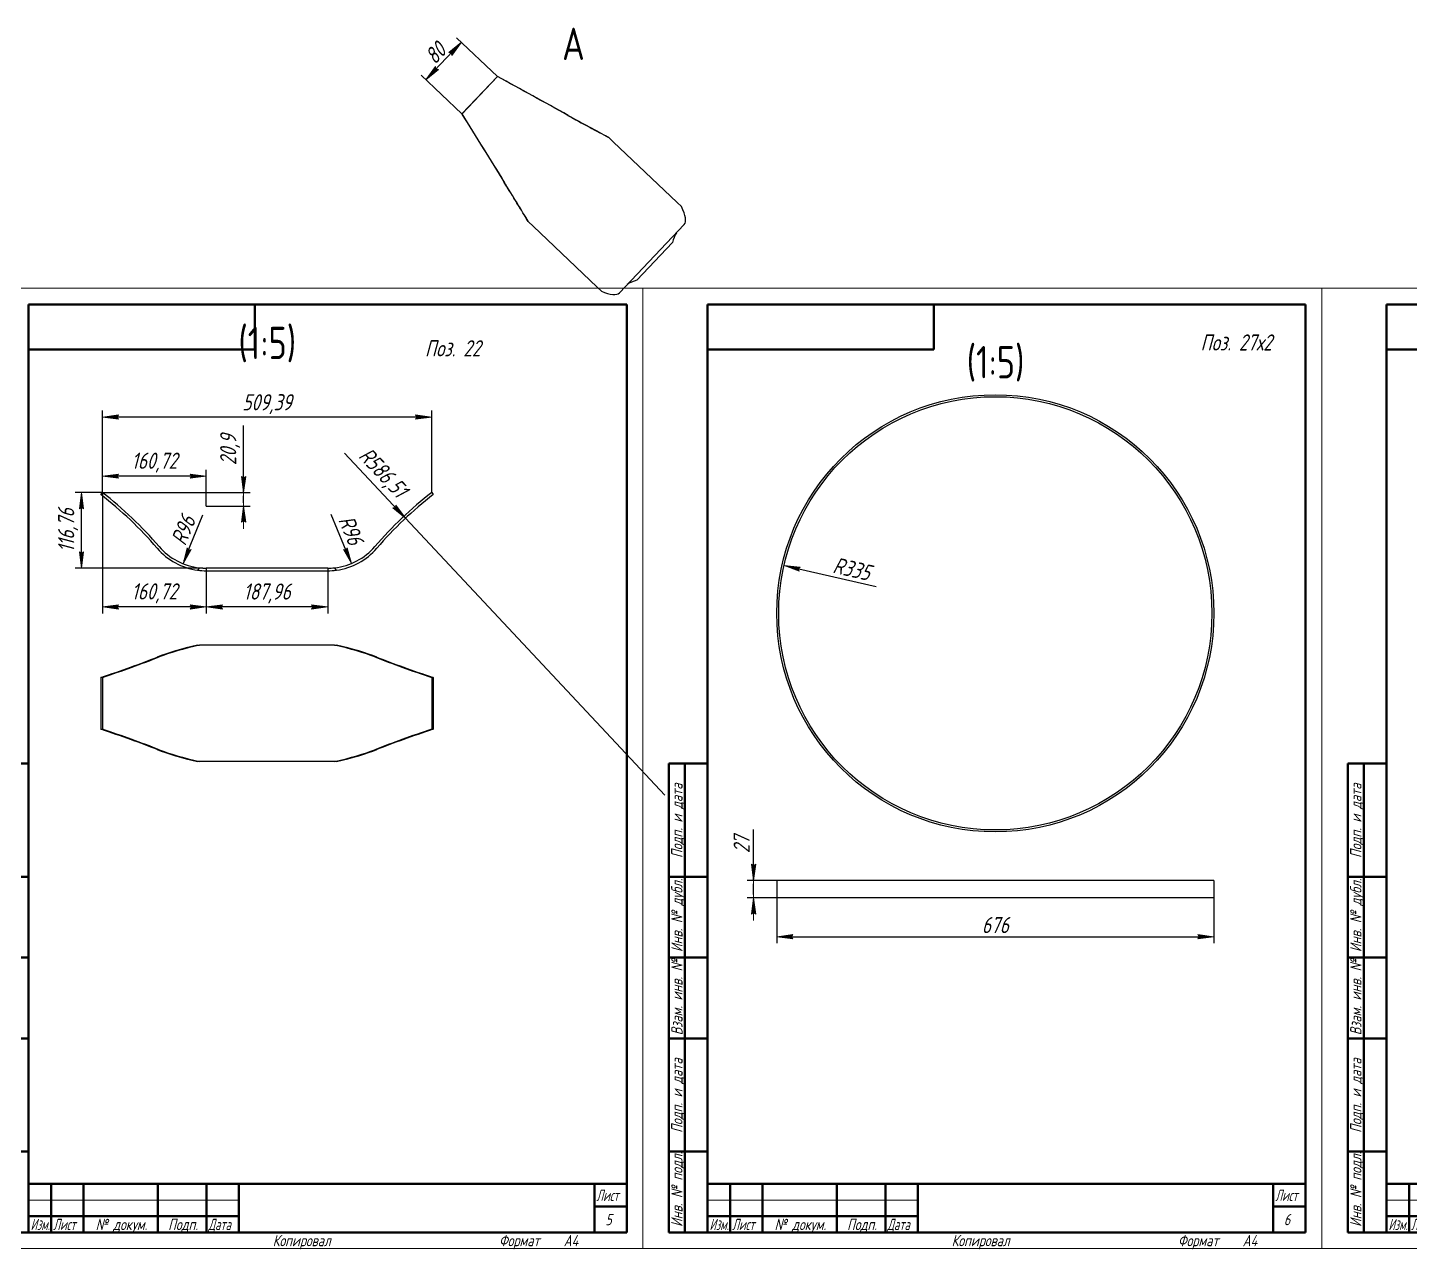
# Model space of a CAD drawing. Header units: millimetres. Extents: x 0 to 6300, y -537 to 1019.
# Drawn here: x 1069.7 to 1497.4, y -0.2 to 377.6 of the extents above; entities that cross this region are included whole.
import ezdxf

# ---------------------------------------------------------------- set-up
doc = ezdxf.new("R2010")
doc.units = ezdxf.units.MM
doc.linetypes.add('K5LT_BASIC', pattern=[0])
doc.linetypes.add('K5LT_THIN', pattern=[0])
doc.layers.add('Системный слой', color=7, linetype='Continuous')
doc.layers.add('Системный слой (1)', color=7, linetype='Continuous', true_color=0x909090)
doc.styles.add('KDIMTEXTSTYLE', font='GOST_AU.SHX', dxfattribs={"width": 0.96, "oblique": 15, "height": 5})
doc.styles.add('KTEXTSTYLE', font='GOST_AU.SHX', dxfattribs={"width": 0.96, "height": 5})
doc.dimstyles.new('KDIMSTYLE (0.20)', dxfattribs={"dimtxt": 5, "dimasz": 1, "dimexe": 2, "dimexo": 0, "dimgap": 1, "dimtad": 1, "dimlfac": 5, "dimtxsty": 'KDIMTEXTSTYLE', "dimsah": 1, "dimcen": 0, "dimdle": 1, "dimadec": 0, "dimazin": 0, "dimtfac": 0.667, "dimtmove": 0, "dimatfit": 3, "dimfxl": 1, "dimtvp": 1, "dimtolj": 1, "dimtzin": 0, "dimarcsym": 0})

# ---------------------------------------------------------------- blocks, each defined once
blk = doc.blocks.new('KDIMARROW_01')
at = {"layer": 'Системный слой'}
blk.add_hatch(color=0, dxfattribs=at).paths.add_polyline_path([(0, 0), (-5, 0.66), (-4.5, 0), (-5, -0.66)])
at = {"layer": 'Системный слой', "color": 0, "linetype": 'K5LT_THIN', "lineweight": 18}
for p, q in [((-4.5, 0), (-5, 0.66)), ((-5, 0.66), (0, 0)), ((0, 0), (-5, -0.66)), ((-5, -0.66), (-4.5, 0))]:
    blk.add_line(p, q, dxfattribs=at)
at = {"layer": 'Системный слой (1)', "color": 0, "linetype": 'K5LT_THIN', "lineweight": 18}
blk.add_line((0, 0), (-1, 0), dxfattribs=at)
blk = doc.blocks.new('D71')
at = {"color": 0, "lineweight": -2}
for p, q in [((1092.81, 233.81), (1092.81, 259.15)), ((1193.68, 257.15), (1093.81, 257.15)), ((1194.68, 233.81), (1194.68, 259.15))]:
    blk.add_line(p, q, dxfattribs=at)
at = {"layer": 'Defpoints', "color": 0}
for p in [(1092.81, 257.15), (1092.81, 233.81), (1194.68, 233.81)]:
    blk.add_point(p, dxfattribs=at)
at = {"color": 0, "lineweight": -2, "rotation": 180}
blk.add_blockref('KDIMARROW_01', (1092.81, 257.15), dxfattribs=at)
at = {"color": 0, "lineweight": -2}
blk.add_blockref('KDIMARROW_01', (1194.68, 257.15), dxfattribs=at)
at = {"color": 7, "insert": (1143.74, 261.15), "char_height": 5, "attachment_point": 5, "style": 'KDIMTEXTSTYLE'}
blk.add_mtext('\\A1;\\H5.0;\\W0.965;\\Q15;509,39', dxfattribs=at)
blk = doc.blocks.new('D72')
at = {"color": 0, "lineweight": -2}
for p, q in [((1092.81, 233.81), (1084.35, 233.81)), ((1086.35, 211.45), (1086.35, 232.81)), ((1123.9, 210.45), (1084.35, 210.45))]:
    blk.add_line(p, q, dxfattribs=at)
at = {"layer": 'Defpoints', "color": 0}
for p in [(1086.35, 233.81), (1092.81, 233.81), (1123.9, 210.45)]:
    blk.add_point(p, dxfattribs=at)
at = {"color": 0, "lineweight": -2}
for p, rotation in [((1086.35, 233.81), 90), ((1086.35, 210.45), 270)]:
    blk.add_blockref('KDIMARROW_01', p, dxfattribs=dict(at, rotation=rotation))
at = {"color": 7, "insert": (1082.21, 222.13), "char_height": 5, "attachment_point": 5, "rotation": 90, "style": 'KDIMTEXTSTYLE'}
blk.add_mtext('\\A1;\\H5.0;\\W0.965;\\Q15;116,76', dxfattribs=at)
blk = doc.blocks.new('D73')
at = {"color": 0, "lineweight": -2}
for p, q in [((1092.81, 233.81), (1092.81, 196.46)), ((1124.95, 210.43), (1124.95, 196.46)), ((1123.95, 198.46), (1093.81, 198.46))]:
    blk.add_line(p, q, dxfattribs=at)
at = {"layer": 'Defpoints', "color": 0}
for p in [(1092.81, 233.81), (1124.95, 210.43), (1092.81, 198.46)]:
    blk.add_point(p, dxfattribs=at)
at = {"color": 0, "lineweight": -2, "rotation": 180}
blk.add_blockref('KDIMARROW_01', (1092.81, 198.46), dxfattribs=at)
at = {"color": 0, "lineweight": -2}
blk.add_blockref('KDIMARROW_01', (1124.95, 198.46), dxfattribs=at)
at = {"color": 7, "insert": (1108.88, 202.66), "char_height": 5, "attachment_point": 5, "style": 'KDIMTEXTSTYLE'}
blk.add_mtext('\\A1;\\H5.0;\\W0.965;\\Q15;160,72', dxfattribs=at)
blk = doc.blocks.new('D74')
at = {"color": 0, "lineweight": -2}
for p, q in [((1124.95, 210.43), (1124.95, 196.46)), ((1162.54, 210.43), (1162.54, 196.46)), ((1161.54, 198.46), (1125.95, 198.46))]:
    blk.add_line(p, q, dxfattribs=at)
at = {"layer": 'Defpoints', "color": 0}
for p in [(1124.95, 210.43), (1162.54, 210.43), (1124.95, 198.46)]:
    blk.add_point(p, dxfattribs=at)
at = {"color": 0, "lineweight": -2, "rotation": 180}
blk.add_blockref('KDIMARROW_01', (1124.95, 198.46), dxfattribs=at)
at = {"color": 0, "lineweight": -2}
blk.add_blockref('KDIMARROW_01', (1162.54, 198.46), dxfattribs=at)
at = {"color": 7, "insert": (1143.74, 202.61), "char_height": 5, "attachment_point": 5, "style": 'KDIMTEXTSTYLE'}
blk.add_mtext('\\A1;\\H5.0;\\W0.965;\\Q15;187,96', dxfattribs=at)
blk = doc.blocks.new('D75')
at = {"color": 0, "lineweight": -2}
blk.add_line((1118.14, 212.75), (1123.88, 226.97), dxfattribs=at)
at = {"layer": 'Defpoints', "color": 0}
for p in [(1124.95, 229.63), (1117.77, 211.82)]:
    blk.add_point(p, dxfattribs=at)
at = {"color": 0, "lineweight": -2, "rotation": 248.0404950917849}
blk.add_blockref('KDIMARROW_01', (1117.77, 211.82), dxfattribs=at)
at = {"color": 7, "insert": (1117.84, 222.14), "char_height": 5, "attachment_point": 5, "rotation": 68.0405, "style": 'KDIMTEXTSTYLE'}
blk.add_mtext('\\A1;\\H5.0;\\W0.965;\\Q15;R96', dxfattribs=at)
blk = doc.blocks.new('D76')
at = {"color": 0, "lineweight": -2}
blk.add_line((1169.49, 212.81), (1163.63, 226.98), dxfattribs=at)
at = {"layer": 'Defpoints', "color": 0}
for p in [(1162.54, 229.63), (1169.87, 211.88)]:
    blk.add_point(p, dxfattribs=at)
at = {"color": 0, "lineweight": -2, "rotation": 292.4531429033065}
blk.add_blockref('KDIMARROW_01', (1169.87, 211.88), dxfattribs=at)
at = {"color": 7, "insert": (1169.71, 222.2), "char_height": 5, "attachment_point": 5, "rotation": 292.4531, "style": 'KDIMTEXTSTYLE'}
blk.add_mtext('\\A1;\\H5.0;\\W0.965;\\Q15;R96', dxfattribs=at)
blk = doc.blocks.new('D77')
at = {"color": 0, "lineweight": -2}
for p, q in [((1092.81, 233.81), (1092.81, 240.88)), ((1124.95, 229.63), (1124.95, 240.88)), ((1123.95, 238.88), (1093.81, 238.88))]:
    blk.add_line(p, q, dxfattribs=at)
at = {"layer": 'Defpoints', "color": 0}
for p in [(1092.81, 238.88), (1092.81, 233.81), (1124.95, 229.63)]:
    blk.add_point(p, dxfattribs=at)
at = {"color": 0, "lineweight": -2, "rotation": 180}
blk.add_blockref('KDIMARROW_01', (1092.81, 238.88), dxfattribs=at)
at = {"color": 0, "lineweight": -2}
blk.add_blockref('KDIMARROW_01', (1124.95, 238.88), dxfattribs=at)
at = {"color": 7, "insert": (1108.88, 243.07), "char_height": 5, "attachment_point": 5, "style": 'KDIMTEXTSTYLE'}
blk.add_mtext('\\A1;\\H5.0;\\W0.965;\\Q15;160,72', dxfattribs=at)
blk = doc.blocks.new('KDIMARROW_02')
at = {"layer": 'Системный слой'}
blk.add_hatch(color=0, dxfattribs=at).paths.add_polyline_path([(4.5, 0), (5, 0.66), (0, 0), (5, -0.66)])
at = {"layer": 'Системный слой', "color": 0, "linetype": 'K5LT_THIN', "lineweight": 18}
for p, q in [((5, 0.66), (0, 0)), ((0, 0), (5, -0.66)), ((0, 0), (7, 0)), ((4.5, 0), (5, 0.66)), ((5, -0.66), (4.5, 0))]:
    blk.add_line(p, q, dxfattribs=at)
at = {"layer": 'Системный слой (1)', "color": 0, "linetype": 'K5LT_THIN', "lineweight": 18}
blk.add_line((0, 0), (-1, 0), dxfattribs=at)
blk = doc.blocks.new('D78')
at = {"color": 0, "lineweight": -2}
for p, q in [((1136.51, 233.81), (1136.51, 254.54)), ((1092.81, 233.81), (1138.51, 233.81)), ((1136.51, 230.63), (1136.51, 232.81)), ((1124.95, 229.63), (1138.51, 229.63))]:
    blk.add_line(p, q, dxfattribs=at)
at = {"layer": 'Defpoints', "color": 0}
for p in [(1092.81, 233.81), (1136.51, 233.81), (1124.95, 229.63)]:
    blk.add_point(p, dxfattribs=at)
at = {"color": 0, "lineweight": -2}
for p, rotation in [((1136.51, 233.81), 90), ((1136.51, 229.63), 270)]:
    blk.add_blockref('KDIMARROW_02', p, dxfattribs=dict(at, rotation=rotation))
at = {"color": 7, "insert": (1132.32, 247.02), "char_height": 5, "attachment_point": 5, "rotation": 90, "style": 'KDIMTEXTSTYLE'}
blk.add_mtext('\\A1;\\H5.0;\\W0.965;\\Q15;20,9', dxfattribs=at)
blk = doc.blocks.new('D79')
at = {"color": 0, "lineweight": -2}
for p, q in [((1185.87, 226.57), (1167.7, 245.95)), ((1266.78, 140.27), (1186.55, 225.84))]:
    blk.add_line(p, q, dxfattribs=at)
at = {"layer": 'Defpoints', "color": 0}
for p in [(1186.55, 225.84), (1266.78, 140.27)]:
    blk.add_point(p, dxfattribs=at)
at = {"color": 0, "lineweight": -2, "rotation": 313.1540214467884}
blk.add_blockref('KDIMARROW_01', (1186.55, 225.84), dxfattribs=at)
at = {"color": 7, "insert": (1179.29, 239.65), "char_height": 5, "attachment_point": 5, "rotation": 313.154, "style": 'KDIMTEXTSTYLE'}
blk.add_mtext('\\A1;\\H5.0;\\W0.965;\\Q15;R586,51', dxfattribs=at)
blk = doc.blocks.new('D80')
at = {"color": 0, "lineweight": -2}
for p, q in [((1203.17, 372.35), (1193.53, 362.2)), ((1214.99, 362.51), (1202.4, 374.46)), ((1203.97, 350.91), (1191.39, 362.85))]:
    blk.add_line(p, q, dxfattribs=at)
at = {"layer": 'Defpoints', "color": 0}
for p in [(1192.84, 361.48), (1214.99, 362.51), (1203.97, 350.91)]:
    blk.add_point(p, dxfattribs=at)
at = {"color": 0, "lineweight": -2}
for p, rotation in [((1203.85, 373.08), 46.48930504099626), ((1192.84, 361.48), 226.4893050409962)]:
    blk.add_blockref('KDIMARROW_01', p, dxfattribs=dict(at, rotation=rotation))
at = {"color": 7, "insert": (1195.81, 369.69), "char_height": 5, "attachment_point": 5, "rotation": 46.4893, "style": 'KDIMTEXTSTYLE'}
blk.add_mtext('\\A1;\\H5.0;\\W0.965;\\Q15;80', dxfattribs=at)
blk = doc.blocks.new('D90')
at = {"color": 0, "lineweight": -2}
blk.add_line((1304.64, 211.02), (1332.14, 204.8), dxfattribs=at)
at = {"layer": 'Defpoints', "color": 0}
for p in [(1303.66, 211.24), (1369.01, 196.46)]:
    blk.add_point(p, dxfattribs=at)
at = {"color": 0, "lineweight": -2, "rotation": 167.2548514533086}
blk.add_blockref('KDIMARROW_01', (1303.66, 211.24), dxfattribs=at)
at = {"color": 7, "insert": (1324.62, 210.2), "char_height": 5, "attachment_point": 5, "rotation": 347.2549, "style": 'KDIMTEXTSTYLE'}
blk.add_mtext('\\A1;\\H5.0;\\W0.965;\\Q15;R335', dxfattribs=at)
blk = doc.blocks.new('D91')
at = {"color": 0, "lineweight": -2}
for p, q in [((1294.24, 113.86), (1294.24, 129.59)), ((1301.41, 113.86), (1292.24, 113.86)), ((1294.24, 109.46), (1294.24, 112.86)), ((1301.41, 108.46), (1292.24, 108.46))]:
    blk.add_line(p, q, dxfattribs=at)
at = {"layer": 'Defpoints', "color": 0}
for p in [(1294.24, 113.86), (1301.41, 113.86), (1301.41, 108.46)]:
    blk.add_point(p, dxfattribs=at)
at = {"color": 0, "lineweight": -2}
for p, rotation in [((1294.24, 113.86), 90), ((1294.24, 108.46), 270)]:
    blk.add_blockref('KDIMARROW_02', p, dxfattribs=dict(at, rotation=rotation))
at = {"color": 7, "insert": (1290.55, 124.97), "char_height": 5, "attachment_point": 5, "rotation": 90, "style": 'KDIMTEXTSTYLE'}
blk.add_mtext('\\A1;\\H5.0;\\W0.965;\\Q15;27', dxfattribs=at)
blk = doc.blocks.new('D92')
at = {"color": 0, "lineweight": -2}
for p, q in [((1301.41, 108.46), (1301.41, 94.43)), ((1436.61, 108.46), (1436.61, 94.43)), ((1302.41, 96.43), (1435.61, 96.43))]:
    blk.add_line(p, q, dxfattribs=at)
at = {"layer": 'Defpoints', "color": 0}
for p in [(1301.41, 108.46), (1436.61, 108.46), (1436.61, 96.43)]:
    blk.add_point(p, dxfattribs=at)
at = {"color": 0, "lineweight": -2, "rotation": 180}
blk.add_blockref('KDIMARROW_01', (1301.41, 96.43), dxfattribs=at)
at = {"color": 0, "lineweight": -2}
blk.add_blockref('KDIMARROW_01', (1436.61, 96.43), dxfattribs=at)
at = {"color": 7, "insert": (1369.01, 100.07), "char_height": 5, "attachment_point": 5, "style": 'KDIMTEXTSTYLE'}
blk.add_mtext('\\A1;\\H5.0;\\W0.965;\\Q15;676', dxfattribs=at)
blk = doc.blocks.new('U8')
at = {"color": 7, "linetype": 'K5LT_THIN', "lineweight": 18}
for p, q in [((1050, 0), (1050, 297)), ((1050, 297), (1260, 297)), ((1260, 297), (1260, 0)), ((1070, 15), (1135, 15)), ((1260, 0), (1050, 0))]:
    blk.add_line(p, q, dxfattribs=at)
at = {"color": 5, "linetype": 'K5LT_BASIC', "lineweight": 60, "true_color": 0x0000ff}
for p, q in [((1070, 5), (1070, 292)), ((1070, 292), (1255, 292)), ((1140, 292), (1140, 278)), ((1255, 292), (1255, 5)), ((1140, 278), (1070, 278)), ((1058, 5), (1058, 150)), ((1070, 150), (1058, 150)), ((1063, 5), (1063, 150)), ((1070, 115), (1058, 115)), ((1070, 90), (1058, 90)), ((1070, 65), (1058, 65)), ((1070, 30), (1058, 30)), ((1070, 20), (1255, 20)), ((1070, 5), (1070, 20)), ((1077, 5), (1077, 20)), ((1087, 5), (1087, 20)), ((1110, 5), (1110, 20)), ((1125, 5), (1125, 20)), ((1135, 5), (1135, 20)), ((1245, 5), (1245, 20)), ((1245, 13), (1255, 13)), ((1070, 10), (1077, 10)), ((1077, 10), (1087, 10)), ((1087, 10), (1110, 10)), ((1110, 10), (1125, 10)), ((1125, 10), (1135, 10)), ((1070, 5), (1058, 5)), ((1255, 5), (1070, 5))]:
    blk.add_line(p, q, dxfattribs=at)
at = {"color": 7, "char_height": 2.5, "attachment_point": 1, "rotation": 90, "style": 'KTEXTSTYLE'}
for s, insert in [('\\H3.5;\\W0.965;\\Q15;\\Q15;Подп. и дата', (1058.77, 120.8)), ('\\H3.5;\\W0.965;\\Q15;\\Q15;Инв. № дубл.', (1058.77, 91.71)), ('\\H3.5;\\W0.965;\\Q15;\\Q15;Взам. инв. №', (1058.77, 65.98)), ('\\H3.5;\\W0.965;\\Q15;\\Q15;Подп. и дата', (1058.77, 35.8)), ('\\H3.5;\\W0.965;\\Q15;\\Q15;Инв. № подл.', (1058.77, 6.71))]:
    blk.add_mtext(s, dxfattribs=dict(at, insert=insert))
at = {"color": 7, "char_height": 2.5, "attachment_point": 1, "style": 'KTEXTSTYLE'}
for s, insert in [('\\H3.5;\\W0.965;\\Q15;\\Q15;\\W0.816;Лист', (1245.6, 18.23)), ('\\H3.5;\\W0.965;\\Q15;\\Q15;\\W0.797;Изм.', (1070.61, 9.23)), ('\\H3.5;\\W0.965;\\Q15;\\Q15;\\W0.816;Лист', (1077.6, 9.23)), ('\\H3.5;\\W0.965;\\Q15;\\Q15;№ докум.', (1090.72, 9.23)), ('\\H3.5;\\W0.965;\\Q15;\\Q15;Подп.', (1113.15, 9.23)), ('\\H3.5;\\W0.965;\\Q15;\\Q15;\\W0.816;Дата', (1125.6, 9.23)), ('\\H3.5;\\W0.965;\\Q15;\\Q15;5', (1248.39, 10.73)), ('\\H3.5;\\W0.965;\\Q15;\\Q15;Копировал', (1145.5, 4.23)), ('\\H3.5;\\W0.965;\\Q15;\\Q15;Формат', (1215.5, 4.23)), ('\\H3.5;\\W0.965;\\Q15;\\Q15;A4', (1235.5, 4.23))]:
    blk.add_mtext(s, dxfattribs=dict(at, insert=insert))
blk = doc.blocks.new('U9')
at = {"color": 7, "linetype": 'K5LT_THIN', "lineweight": 18}
for p, q in [((1260, 0), (1260, 297)), ((1260, 297), (1470, 297)), ((1470, 297), (1470, 0)), ((1280, 15), (1345, 15)), ((1470, 0), (1260, 0))]:
    blk.add_line(p, q, dxfattribs=at)
at = {"color": 5, "linetype": 'K5LT_BASIC', "lineweight": 60, "true_color": 0x0000ff}
for p, q in [((1280, 5), (1280, 292)), ((1280, 292), (1465, 292)), ((1350, 292), (1350, 278)), ((1465, 292), (1465, 5)), ((1350, 278), (1280, 278)), ((1268, 5), (1268, 150)), ((1280, 150), (1268, 150)), ((1273, 5), (1273, 150)), ((1280, 115), (1268, 115)), ((1280, 90), (1268, 90)), ((1280, 65), (1268, 65)), ((1280, 30), (1268, 30)), ((1280, 20), (1465, 20)), ((1280, 5), (1280, 20)), ((1287, 5), (1287, 20)), ((1297, 5), (1297, 20)), ((1320, 5), (1320, 20)), ((1335, 5), (1335, 20)), ((1345, 5), (1345, 20)), ((1455, 5), (1455, 20)), ((1455, 13), (1465, 13)), ((1280, 10), (1287, 10)), ((1287, 10), (1297, 10)), ((1297, 10), (1320, 10)), ((1320, 10), (1335, 10)), ((1335, 10), (1345, 10)), ((1280, 5), (1268, 5)), ((1465, 5), (1280, 5))]:
    blk.add_line(p, q, dxfattribs=at)
at = {"color": 7, "char_height": 2.5, "attachment_point": 1, "rotation": 90, "style": 'KTEXTSTYLE'}
for s, insert in [('\\H3.5;\\W0.965;\\Q15;\\Q15;Подп. и дата', (1268.77, 120.8)), ('\\H3.5;\\W0.965;\\Q15;\\Q15;Инв. № дубл.', (1268.77, 91.71)), ('\\H3.5;\\W0.965;\\Q15;\\Q15;Взам. инв. №', (1268.77, 65.98)), ('\\H3.5;\\W0.965;\\Q15;\\Q15;Подп. и дата', (1268.77, 35.8)), ('\\H3.5;\\W0.965;\\Q15;\\Q15;Инв. № подл.', (1268.77, 6.71))]:
    blk.add_mtext(s, dxfattribs=dict(at, insert=insert))
at = {"color": 7, "char_height": 2.5, "attachment_point": 1, "style": 'KTEXTSTYLE'}
for s, insert in [('\\H3.5;\\W0.965;\\Q15;\\Q15;\\W0.816;Лист', (1455.6, 18.23)), ('\\H3.5;\\W0.965;\\Q15;\\Q15;\\W0.797;Изм.', (1280.61, 9.23)), ('\\H3.5;\\W0.965;\\Q15;\\Q15;\\W0.816;Лист', (1287.6, 9.23)), ('\\H3.5;\\W0.965;\\Q15;\\Q15;№ докум.', (1300.72, 9.23)), ('\\H3.5;\\W0.965;\\Q15;\\Q15;Подп.', (1323.15, 9.23)), ('\\H3.5;\\W0.965;\\Q15;\\Q15;\\W0.816;Дата', (1335.6, 9.23)), ('\\H3.5;\\W0.965;\\Q15;\\Q15;6', (1458.25, 10.73)), ('\\H3.5;\\W0.965;\\Q15;\\Q15;Копировал', (1355.5, 4.23)), ('\\H3.5;\\W0.965;\\Q15;\\Q15;Формат', (1425.5, 4.23)), ('\\H3.5;\\W0.965;\\Q15;\\Q15;A4', (1445.5, 4.23))]:
    blk.add_mtext(s, dxfattribs=dict(at, insert=insert))
blk = doc.blocks.new('U10')
at = {"color": 7, "linetype": 'K5LT_THIN', "lineweight": 18}
for p, q in [((1470, 0), (1470, 297)), ((1470, 297), (1680, 297)), ((1680, 297), (1680, 0)), ((1490, 15), (1555, 15)), ((1680, 0), (1470, 0))]:
    blk.add_line(p, q, dxfattribs=at)
at = {"color": 5, "linetype": 'K5LT_BASIC', "lineweight": 60, "true_color": 0x0000ff}
for p, q in [((1490, 5), (1490, 292)), ((1490, 292), (1675, 292)), ((1560, 292), (1560, 278)), ((1675, 292), (1675, 5)), ((1560, 278), (1490, 278)), ((1478, 5), (1478, 150)), ((1490, 150), (1478, 150)), ((1483, 5), (1483, 150)), ((1490, 115), (1478, 115)), ((1490, 90), (1478, 90)), ((1490, 65), (1478, 65)), ((1490, 30), (1478, 30)), ((1490, 20), (1675, 20)), ((1490, 5), (1490, 20)), ((1497, 5), (1497, 20)), ((1507, 5), (1507, 20)), ((1530, 5), (1530, 20)), ((1545, 5), (1545, 20)), ((1555, 5), (1555, 20)), ((1665, 5), (1665, 20)), ((1665, 13), (1675, 13)), ((1490, 10), (1497, 10)), ((1497, 10), (1507, 10)), ((1507, 10), (1530, 10)), ((1530, 10), (1545, 10)), ((1545, 10), (1555, 10)), ((1490, 5), (1478, 5)), ((1675, 5), (1490, 5))]:
    blk.add_line(p, q, dxfattribs=at)
at = {"color": 7, "char_height": 2.5, "attachment_point": 1, "rotation": 90, "style": 'KTEXTSTYLE'}
for s, insert in [('\\H3.5;\\W0.965;\\Q15;\\Q15;Подп. и дата', (1478.77, 120.8)), ('\\H3.5;\\W0.965;\\Q15;\\Q15;Инв. № дубл.', (1478.77, 91.71)), ('\\H3.5;\\W0.965;\\Q15;\\Q15;Взам. инв. №', (1478.77, 65.98)), ('\\H3.5;\\W0.965;\\Q15;\\Q15;Подп. и дата', (1478.77, 35.8)), ('\\H3.5;\\W0.965;\\Q15;\\Q15;Инв. № подл.', (1478.77, 6.71))]:
    blk.add_mtext(s, dxfattribs=dict(at, insert=insert))
at = {"color": 7, "char_height": 2.5, "attachment_point": 1, "style": 'KTEXTSTYLE'}
for s, insert in [('\\H3.5;\\W0.965;\\Q15;\\Q15;\\W0.816;Лист', (1665.6, 18.23)), ('\\H3.5;\\W0.965;\\Q15;\\Q15;\\W0.797;Изм.', (1490.61, 9.23)), ('\\H3.5;\\W0.965;\\Q15;\\Q15;\\W0.816;Лист', (1497.6, 9.23)), ('\\H3.5;\\W0.965;\\Q15;\\Q15;№ докум.', (1510.72, 9.23)), ('\\H3.5;\\W0.965;\\Q15;\\Q15;Подп.', (1533.15, 9.23)), ('\\H3.5;\\W0.965;\\Q15;\\Q15;\\W0.816;Дата', (1545.6, 9.23)), ('\\H3.5;\\W0.965;\\Q15;\\Q15;7', (1668.25, 10.73)), ('\\H3.5;\\W0.965;\\Q15;\\Q15;Копировал', (1565.5, 4.23)), ('\\H3.5;\\W0.965;\\Q15;\\Q15;Формат', (1635.5, 4.23)), ('\\H3.5;\\W0.965;\\Q15;\\Q15;A4', (1655.5, 4.23))]:
    blk.add_mtext(s, dxfattribs=dict(at, insert=insert))

msp = doc.modelspace()

# ---------------------------------------------------------------- linework, layer by layer
at = {"color": 3}
for p, q in [((1203.9718, 350.9068), (1214.9876, 362.5107)), ((1204.0313, 350.8503), (1215.0471, 362.4542)), ((1215.0471, 362.4542), (1214.9876, 362.5107)), ((1203.9718, 350.9068), (1204.0313, 350.8503)), ((1249.2928, 343.7325), (1249.362, 343.6669)), ((1249.362, 343.6669), (1250.8531, 342.2513)), ((1250.8531, 342.2513), (1270.6254, 323.4811)), ((1270.6254, 323.4811), (1271.9384, 322.2347)), ((1224.5763, 317.558), (1224.5072, 317.6237)), ((1224.5763, 317.558), (1226.0675, 316.1425)), ((1252.7265, 295.5776), (1272.7755, 316.6969)), ((1226.0675, 316.1425), (1245.8398, 297.3722)), ((1258.131, 299.4923), (1269.1469, 311.0963)), ((1245.8398, 297.3722), (1247.1527, 296.1258)), ((1092.3172, 233.1723), (1092.8056, 233.8059)), ((1194.6837, 233.8059), (1195.1721, 233.1723)), ((1122.8512, 210.5407), (1122.2835, 209.8041)), ((1162.5403, 210.4257), (1124.9491, 210.4257)), ((1124.9491, 209.6257), (1162.5403, 209.6257)), ((1165.2058, 209.8041), (1164.6381, 210.5407)), ((1122.2835, 186.6257), (1122.8512, 186.6257)), ((1124.9491, 186.6257), (1122.8512, 186.6257)), ((1162.5403, 186.6257), (1124.9491, 186.6257)), ((1164.6381, 186.6257), (1162.5403, 186.6257)), ((1164.6381, 186.6257), (1165.2058, 186.6257)), ((1092.8056, 176.6257), (1092.3172, 176.6257)), ((1092.3172, 176.6257), (1092.3172, 160.6257)), ((1092.8056, 176.6257), (1092.8056, 160.6257)), ((1194.6837, 176.6257), (1194.6837, 160.6257)), ((1195.1721, 176.6257), (1194.6837, 176.6257)), ((1195.1721, 176.6257), (1195.1721, 160.6257)), ((1092.3172, 160.6257), (1092.8056, 160.6257)), ((1194.6837, 160.6257), (1195.1721, 160.6257)), ((1122.8512, 150.6257), (1122.2835, 150.6257)), ((1124.9491, 150.6257), (1122.8512, 150.6257)), ((1162.5403, 150.6257), (1124.9491, 150.6257)), ((1164.6381, 150.6257), (1162.5403, 150.6257)), ((1165.2058, 150.6257), (1164.6381, 150.6257)), ((1301.4114, 113.8626), (1301.4114, 108.4626)), ((1436.6114, 113.8626), (1301.4114, 113.8626)), ((1436.6114, 113.8626), (1436.6114, 108.4626)), ((1436.6114, 108.4626), (1301.4114, 108.4626))]:
    msp.add_line(p, q, dxfattribs=at)
for radius in [67.6, 67]:
    msp.add_circle((1369.0114, 196.4626), radius, dxfattribs=at)
for centre, radius, start, end in [((1020.7047, 140.2657), 117.303, 40.603721, 52.374889), ((1020.7047, 140.2657), 118.103, 40.603721, 52.374889), ((1266.7847, 140.2657), 118.103, 127.625111, 139.396279), ((1266.7847, 140.2657), 117.303, 127.625111, 139.396279), ((1124.9491, 229.6257), 20, 220.603721, 262.340898), ((1124.9491, 229.6257), 19.2, 220.603721, 263.727136), ((1162.5403, 229.6257), 19.2, 276.272864, 319.396279), ((1162.5403, 229.6257), 20, 277.659102, 319.396279), ((1124.9491, 229.6257), 20, 262.340898, 270), ((1124.9491, 229.6257), 19.2, 263.727136, 270), ((1162.5403, 229.6257), 19.2, 270, 276.272864), ((1162.5403, 229.6257), 20, 270, 277.659102)]:
    msp.add_arc(centre, radius, start, end, dxfattribs=at)
for centre, major_axis, ratio, start_param, end_param in [((1223.7707, 354.1727), (106.9511, -58.8745), 0.02525318, 1.46145856, 1.66690419), ((1223.7707, 354.1727), (106.2267, -58.4757), 0.02525318, 1.46145856, 1.66690419), ((1212.7549, 342.5688), (-64.3525, 103.7474), 0.02525318, 1.47468846, 1.6801341), ((1212.7549, 342.5688), (-63.9166, 103.0446), 0.02525318, 1.47468846, 1.6801341), ((1239.0567, 349.8251), (18.1115, -9.97), 0.02525318, 4.60305121, 5.33150237), ((1239.0567, 349.8251), (17.387, -9.5712), 0.02525318, 4.60305121, 5.35569678), ((1217.8909, 327.5294), (-10.8977, 17.569), 0.02525318, 4.09327559, 4.82172675), ((1217.8909, 327.5294), (-10.4618, 16.8662), 0.02525318, 4.06908118, 4.82172675), ((1258.829, 331.0549), (-13.9052, 14.3996), 0.25955713, 3.15287916, 3.83059405), ((1353.2043, 231.2989), (-81.5563, 84.456), 0.25955713, 0.06617887, 0.16599588), ((1342.1884, 219.695), (-88.5798, 77.0575), 0.25955713, -0.16599588, -0.06617887), ((1237.6632, 308.7592), (-15.1027, 13.1382), 0.25955713, 2.45259125, 3.13030615), ((1124.9491, 183.9968), (-19.9892, -4.2718), 0.15380504, 4.81320806, 5.54165922), ((1124.9491, 183.9968), (-19.1896, -4.101), 0.15380504, 4.78901365, 5.54165922), ((1162.5403, 183.9968), (19.1896, -4.101), 0.15380504, 0.74152609, 1.49417166), ((1162.5403, 183.9968), (19.9892, -4.2718), 0.15380504, 0.74152609, 1.46997724), ((1020.7047, 176.6257), (-117.2396, -25.055), 0.15380504, -4.08856437, -3.88311874), ((1020.7047, 176.6257), (-118.0392, -25.2259), 0.15380504, -4.08856437, -3.88311874), ((1266.7847, 176.6257), (118.0392, -25.2259), 0.15380504, 3.88311874, 4.08856437), ((1266.7847, 176.6257), (117.2396, -25.055), 0.15380504, 3.88311874, 4.08856437), ((1020.7047, 160.6257), (117.2396, -25.055), 0.15380504, 0.74152609, 0.94697172), ((1020.7047, 160.6257), (118.0392, -25.2259), 0.15380504, 0.74152609, 0.94697172), ((1266.7847, 160.6257), (-118.0392, -25.2259), 0.15380504, -0.94697172, -0.74152609), ((1266.7847, 160.6257), (-117.2396, -25.055), 0.15380504, -0.94697172, -0.74152609), ((1124.9491, 153.2546), (19.9892, -4.2718), 0.15380504, 3.88311874, 4.6115699), ((1124.9491, 153.2546), (19.1896, -4.101), 0.15380504, 3.88311874, 4.63576431), ((1162.5403, 153.2546), (-19.1896, -4.101), 0.15380504, 1.64742099, 2.40006657), ((1162.5403, 153.2546), (-19.9892, -4.2718), 0.15380504, 1.67161541, 2.40006657)]:
    msp.add_ellipse(centre, major_axis=major_axis, ratio=ratio, start_param=start_param, end_param=end_param, dxfattribs=at)

# ---------------------------------------------------------------- block references
for name in ['U8', 'U9', 'U10']:
    msp.add_blockref(name, (0, 0))

# ---------------------------------------------------------------- texts
at = {"color": 7, "char_height": 2.5, "attachment_point": 1, "style": 'KTEXTSTYLE'}
for s, insert in [('\\H3.5;\\W0.965;\\Q15;\\Q0;\\H10.00;{\\c255;А}', (1235.0279, 377.5799)), ('\\H3.5;\\W0.965;\\Q15;\\Q0;\\H10.00;{\\c16711680;(1:5)}', (1134.8811, 285.0795)), ('\\H3.5;\\W0.965;\\Q15;\\Q15;\\H5.00;Поз. 27х2', (1432.4875, 282.7298)), ('\\H3.5;\\W0.965;\\Q15;\\Q15;\\H5.00;Поз. 22', (1192.6036, 280.9209)), ('\\H3.5;\\W0.965;\\Q15;\\Q0;\\H10.00;{\\c16711680;(1:5)}', (1360.1479, 279.1318))]:
    msp.add_mtext(s, dxfattribs=dict(at, insert=insert))

# ---------------------------------------------------------------- dimensions: what is measured, and where the dimension line sits
at = {"color": 7}
for base, p1, p2, angle, override, picture, middle, dimtype in [((1192.8382, 361.4761), (1214.9876, 362.5107), (1203.9718, 350.9068), 226.489305, {"dimexo": 0, "dimpost": '\\H5.0;\\W0.965;\\Q15;<>', "dimblk1": 'KDIMARROW_01', "dimblk2": 'KDIMARROW_01', "dimse1": 0, "dimse2": 0, "dimclrt": 7, "dimtolj": 1}, 'D80', (1198.3461, 367.278), 161), ((1136.509, 233.8059), (1124.9491, 229.6257), (1092.8056, 233.8059), 90, {"dimexo": 0, "dimpost": '\\H5.0;\\W0.965;\\Q15;<>', "dimblk1": 'KDIMARROW_02', "dimblk2": 'KDIMARROW_02', "dimse1": 0, "dimse2": 0, "dimclrt": 7, "dimtolj": 1}, 'D78', (1136.509, 247.0237), 160), ((1086.3505, 233.8059), (1123.8986, 210.4545), (1092.8056, 233.8059), 90, {"dimexo": 0, "dimpost": '\\H5.0;\\W0.965;\\Q15;<>', "dimblk1": 'KDIMARROW_01', "dimblk2": 'KDIMARROW_01', "dimse1": 0, "dimse2": 0, "dimclrt": 7, "dimtolj": 1}, 'D72', (1086.3505, 222.1302), 160), ((1294.2428, 113.8626), (1301.4114, 108.4626), (1301.4114, 113.8626), 90, {"dimexo": 0, "dimpost": '\\H5.0;\\W0.965;\\Q15;<>', "dimblk1": 'KDIMARROW_02', "dimblk2": 'KDIMARROW_02', "dimse1": 0, "dimse2": 0, "dimclrt": 7, "dimtolj": 1}, 'D91', (1294.2428, 124.9696), 160)]:
    dim = msp.add_linear_dim(base=base, p1=p1, p2=p2, angle=angle, dimstyle='KDIMSTYLE (0.20)', override=override, dxfattribs=at)
    dim.commit()
    dim.dimension.update_dxf_attribs({"geometry": picture, "text_midpoint": middle, "dimtype": dimtype})
for base, p1, p2, picture, middle in [((1092.8056, 257.1512), (1194.6837, 233.8059), (1092.8056, 233.8059), 'D71', (1143.7447, 257.1512)), ((1092.8056, 238.875), (1124.9491, 229.6257), (1092.8056, 233.8059), 'D77', (1108.8773, 238.875)), ((1092.8056, 198.4626), (1124.9491, 210.4257), (1092.8056, 233.8059), 'D73', (1108.8773, 198.4626)), ((1124.9491, 198.4626), (1162.5403, 210.4257), (1124.9491, 210.4257), 'D74', (1143.7447, 198.4626)), ((1436.6114, 96.4279), (1301.4114, 108.4626), (1436.6114, 108.4626), 'D92', (1369.0114, 96.4279))]:
    dim = msp.add_linear_dim(base=base, p1=p1, p2=p2, dimstyle='KDIMSTYLE (0.20)', override={"dimexo": 0, "dimpost": '\\H5.0;\\W0.965;\\Q15;<>', "dimblk1": 'KDIMARROW_01', "dimblk2": 'KDIMARROW_01', "dimse1": 0, "dimse2": 0, "dimclrt": 7, "dimtolj": 1}, dxfattribs=at)
    dim.commit()
    dim.dimension.update_dxf_attribs({"geometry": picture, "text_midpoint": middle, "dimtype": 160})
for center, mpoint, picture, middle in [((1266.7847, 140.2657), (1186.5539, 225.8403), 'D79', (1176.2684, 236.8109)), ((1124.9491, 229.6257), (1117.7692, 211.8187), 'D75', (1121.3591, 220.7222)), ((1162.5403, 229.6257), (1169.8733, 211.8812), 'D76', (1166.2068, 220.7535)), ((1369.0114, 196.4626), (1303.6622, 211.2438), 'D90', (1323.8255, 206.6831))]:
    dim = msp.add_radius_dim(center=center, mpoint=mpoint, dimstyle='KDIMSTYLE (0.20)', override={"dimpost": '\\H5.0;\\W0.965;\\Q15;R<>', "dimblk2": 'KDIMARROW_01', "dimclrt": 7, "dimtolj": 1}, dxfattribs=at)
    dim.commit()
    dim.dimension.update_dxf_attribs({"geometry": picture, "text_midpoint": middle, "dimtype": 164})

doc.saveas('drawing.dxf')
